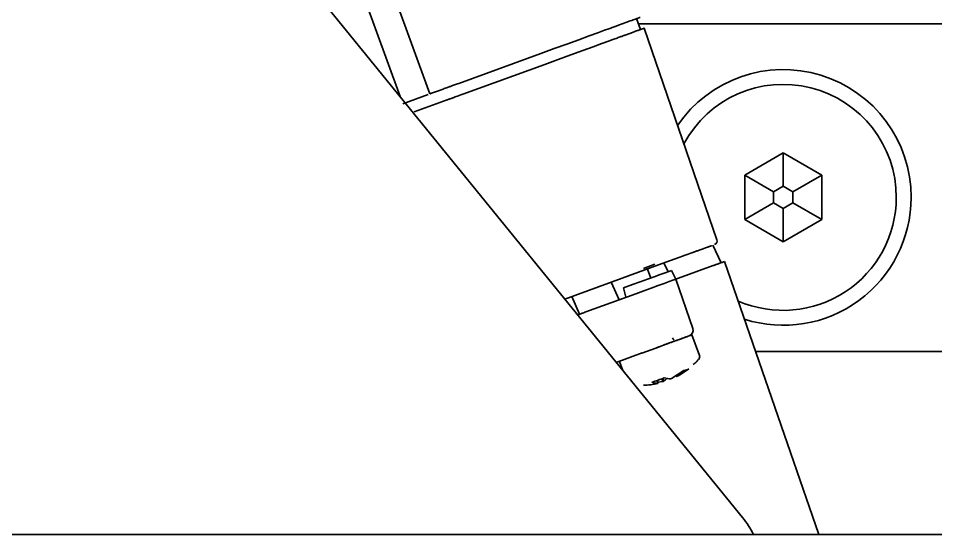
# Paper-space layout 'Blatt1' of a CAD drawing. Header units: millimetres. Extents: x 0 to 1189, y 0 to 841.
# Drawn here: x 426.52 to 436.04, y 637.13 to 642.49 of the extents above; entities that cross this region are included whole.
import ezdxf

# ---------------------------------------------------------------- set-up
doc = ezdxf.new("R2010")
doc.units = ezdxf.units.MM

psp = doc.layouts.new('Blatt1')

# ---------------------------------------------------------------- linework, layer by layer
at = {"color": 7, "linetype": 'Continuous', "lineweight": 35}
for p, q in [((424.5712, 648.9443), (434.0326, 637.3102)), ((428.7363, 647.3448), (430.7885, 641.7067)), ((430.4789, 641.68), (428.4544, 647.2422)), ((432.821, 642.4465), (432.867, 642.4632)), ((432.9742, 642.3745), (432.9331, 642.4873)), ((432.821, 642.4465), (432.7459, 642.4191)), ((466.0062, 642.4324), (432.9531, 642.4324)), ((433.7674, 640.1936), (433.0118, 642.3882)), ((432.908, 642.3504), (432.862, 642.3337)), ((431.9398, 642.1257), (431.088, 641.8157)), ((431.9809, 642.013), (431.1291, 641.7029)), ((431.0096, 641.7872), (431.0018, 641.7843)), ((430.7701, 641.7), (430.5066, 641.6041)), ((430.9666, 641.6438), (430.6252, 641.5196)), ((431.0507, 641.6744), (431.0429, 641.6716)), ((434.4562, 641.0943), (434.0562, 640.8633)), ((434.8561, 640.8633), (434.4562, 641.0943)), ((434.4562, 640.7479), (434.4562, 641.0943)), ((434.0562, 640.8633), (434.0562, 640.4015)), ((434.0562, 640.8633), (434.3562, 640.6901)), ((434.5562, 640.6901), (434.8561, 640.8633)), ((434.8561, 640.4015), (434.8561, 640.8633)), ((434.4562, 640.7479), (434.3562, 640.6901)), ((434.5562, 640.6901), (434.4562, 640.7479)), ((434.3562, 640.6901), (434.3562, 640.5747)), ((434.5562, 640.5747), (434.5562, 640.6901)), ((434.0562, 640.4015), (434.3562, 640.5747)), ((434.3562, 640.5747), (434.4562, 640.5169)), ((434.4562, 640.5169), (434.5562, 640.5747)), ((434.5562, 640.5747), (434.8561, 640.4015)), ((434.4562, 640.1705), (434.4562, 640.5169)), ((434.0562, 640.4015), (434.4562, 640.1705)), ((434.4562, 640.1705), (434.8561, 640.4015)), ((433.6589, 640.1123), (433.613, 640.0956)), ((433.81, 639.9544), (433.7251, 640.1364)), ((433.5191, 640.0614), (433.4394, 640.0324)), ((433.1222, 639.9382), (433.0048, 639.8955)), ((433.0804, 639.7953), (433.0462, 639.8893)), ((433.2601, 639.8607), (433.2177, 639.9517)), ((433.7269, 639.9242), (433.3683, 639.7937)), ((434.824, 637.1324), (433.8476, 639.9681)), ((432.7856, 639.7944), (432.189, 639.5773)), ((433.3401, 639.7834), (433.2977, 639.8744)), ((432.7531, 639.5698), (432.6683, 639.7517)), ((432.6703, 639.7525), (432.6788, 639.7291)), ((432.8925, 639.7269), (432.7973, 639.6923)), ((433.3401, 639.7834), (433.5163, 639.2718)), ((432.2626, 639.604), (432.3425, 639.4203)), ((432.9267, 639.6329), (432.4083, 639.4443)), ((432.7973, 639.6923), (432.8233, 639.5953)), ((432.3554, 639.425), (432.3225, 639.413)), ((433.5862, 638.9904), (433.5077, 639.2059)), ((442.1533, 639.0324), (434.1698, 639.0324)), ((432.9904, 639.0176), (432.7232, 638.9204)), ((432.7568, 638.93), (432.7905, 638.8376)), ((433.1968, 638.7514), (433.2076, 638.7217)), ((433.2167, 638.725), (433.2057, 638.7551)), ((433.2972, 638.7543), (433.4239, 638.8353)), ((433.1489, 638.7323), (433.1592, 638.704)), ((433.2076, 638.7217), (433.1553, 638.7149)), ((417.1562, 637.1324), (436.2921, 637.1324))]:
    psp.add_line(p, q, dxfattribs=at)
at = {"color": 7, "linetype": 'Continuous', "lineweight": 35, "flags": 128}
for points in [[(432.867, 642.4632), (432.8829, 642.469), (432.8974, 642.4743), (432.9101, 642.4789), (432.9209, 642.4828), (432.9297, 642.486), (432.9362, 642.4884), (432.9403, 642.4899), (432.9421, 642.4905)], [(432.6667, 642.3903), (432.6461, 642.3828), (432.6005, 642.3662), (432.5314, 642.3411), (432.4412, 642.3082), (432.3331, 642.2689), (432.2106, 642.2243), (432.078, 642.176), (431.9398, 642.1257)], [(432.7459, 642.4191), (432.7384, 642.4164), (432.7302, 642.4134), (432.7213, 642.4102), (432.7118, 642.4067), (432.7016, 642.403), (432.6906, 642.399), (432.679, 642.3948), (432.6667, 642.3903)], [(432.9461, 642.3643), (432.9584, 642.3688), (432.9672, 642.372), (432.9724, 642.3739), (432.9742, 642.3745)], [(433.0118, 642.3882), (433.01, 642.3875), (433.0046, 642.3856), (432.9956, 642.3823), (432.9831, 642.3778)], [(432.7077, 642.2775), (432.6872, 642.27), (432.6415, 642.2534), (432.5725, 642.2283), (432.4823, 642.1955), (432.3741, 642.1561), (432.2516, 642.1115), (432.119, 642.0633), (431.9809, 642.013)], [(432.7869, 642.3064), (432.7794, 642.3036), (432.7712, 642.3007), (432.7624, 642.2974), (432.7528, 642.294), (432.7426, 642.2902), (432.7316, 642.2862), (432.72, 642.282), (432.7077, 642.2775)], [(431.088, 641.8157), (431.0762, 641.8114), (431.0646, 641.8072), (431.0533, 641.8031), (431.0427, 641.7992), (431.0329, 641.7957), (431.024, 641.7924), (431.0162, 641.7896), (431.0096, 641.7872)], [(430.7927, 641.7082), (430.793, 641.7083), (430.7986, 641.7104), (430.806, 641.7131), (430.815, 641.7164), (430.8253, 641.7201), (430.8363, 641.7241), (430.8477, 641.7283)], [(430.8477, 641.7283), (430.8575, 641.7318), (430.8672, 641.7353), (430.8769, 641.7389), (430.8866, 641.7424), (430.8963, 641.7459), (430.9061, 641.7495), (430.9158, 641.753), (430.9255, 641.7566)], [(430.9255, 641.7566), (430.9371, 641.7608), (430.9484, 641.7649), (430.9593, 641.7689), (430.9696, 641.7726), (430.9791, 641.7761), (430.9878, 641.7792), (430.9954, 641.782), (431.0018, 641.7843)], [(431.0507, 641.6744), (431.0618, 641.6785), (431.0759, 641.6836), (431.0922, 641.6895), (431.1102, 641.6961), (431.1291, 641.7029)], [(431.0429, 641.6716), (431.0352, 641.6688), (431.0286, 641.6664)], [(433.6589, 640.1123), (433.6723, 640.1171), (433.6878, 640.1228), (433.6976, 640.1264), (433.7017, 640.1279)], [(433.4394, 640.0324), (433.3835, 640.012), (433.2366, 639.9586), (433.0209, 639.8801), (432.7856, 639.7944)], [(433.7269, 639.9242), (433.734, 639.9268), (433.7558, 639.9347), (433.772, 639.9406), (433.7823, 639.9443), (433.7866, 639.9459)], [(433.2977, 639.8744), (433.2899, 639.8716), (433.2669, 639.8632), (433.2294, 639.8495), (433.179, 639.8312), (433.1176, 639.8088), (433.0475, 639.7833), (432.9715, 639.7557), (432.8925, 639.7269)], [(433.3683, 639.7937), (433.3588, 639.7902), (433.3509, 639.7873), (433.345, 639.7852), (433.3414, 639.7839), (433.3401, 639.7834)], [(433.3401, 639.7834), (433.3322, 639.7805), (433.3087, 639.772), (433.2704, 639.7581), (433.219, 639.7393), (433.1564, 639.7165), (433.0849, 639.6905), (433.0073, 639.6623), (432.9267, 639.6329)], [(432.4083, 639.4443), (432.397, 639.4401), (432.386, 639.4361), (432.376, 639.4325), (432.3673, 639.4294), (432.3604, 639.4268), (432.3554, 639.425)], [(433.5077, 639.2059), (433.4791, 639.1955), (433.3977, 639.1658), (433.2757, 639.1215), (433.1319, 639.0691), (432.988, 639.0168), (432.9853, 639.0158)]]:
    psp.add_lwpolyline(points, dxfattribs=at)
at = {"color": 7, "linetype": 'Continuous', "lineweight": 35}
for centre, radius, start, end in [((427.4794, 657.5481), 16.0178, 289.9401, 290.04909), ((434.4562, 640.6324), 1.327, 0.00041, 145.75471), ((434.4562, 640.6324), 1.1728, 0.00027, 151.6143), ((434.4561, 640.6324), 1.1728, 246.54262, 359.99907), ((434.4562, 640.6324), 1.327, 252.37225, 359.99947), ((433.7296, 640.1806), 0.04, 290.02344, 18.99854), ((438.8252, 626.1279), 14.708, 109.93687, 110.03402), ((440.5056, 621.6455), 19.4948, 109.9699, 110.05365), ((433.4596, 639.2522), 0.06, 289.98491, 19.00601), ((433.3438, 639.1888), 0.0401, 200.03714, 240.88459), ((433.5486, 638.9767), 0.04, 318.32553, 19.97508), ((433.1276, 638.8467), 0.1508, 306.19419, 322.06655), ((433.2783, 638.9089), 0.1583, 248.75442, 273.53766), ((433.1549, 639.1319), 0.4036, 289.27464, 290.64314), ((433.2698, 638.9864), 0.2275, 289.45451, 290.48313), ((433.1495, 638.8621), 0.1584, 248.76284, 273.52925), ((432.3158, 641.005), 2.4507, 290.0362, 290.13116), ((431.5445, 643.3033), 4.8741, 289.95086, 290.0639), ((433.2576, 636.6798), 0.9991, 26.94077, 39.12829)]:
    psp.add_arc(centre, radius, start, end, dxfattribs=at)
for points, knots in [([(432.908, 642.3504), (432.9133, 642.3523), (432.9247, 642.3565), (432.9413, 642.3625), (432.9567, 642.3681), (432.9674, 642.3721), (432.975, 642.3748), (432.9794, 642.3764), (432.9823, 642.3775), (432.9831, 642.3778)], [0, 0, 0, 0, 0.20889, 0.455908, 0.663166, 0.824141, 0.886049, 0.966357, 1, 1, 1, 1]), ([(432.7869, 642.3064), (432.7875, 642.3066), (432.7901, 642.3075), (432.7959, 642.3096), (432.8057, 642.3132), (432.8162, 642.317), (432.8289, 642.3216), (432.8435, 642.327), (432.8556, 642.3313), (432.862, 642.3337)], [0, 0, 0, 0, 0.023499, 0.102536, 0.233949, 0.413967, 0.520326, 0.742245, 1, 1, 1, 1]), ([(430.9666, 641.6438), (430.9705, 641.6452), (430.9782, 641.648), (430.9895, 641.6522), (431.0004, 641.6561), (431.0108, 641.6599), (431.0203, 641.6634), (431.0309, 641.6672), (431.0383, 641.6699), (431.0429, 641.6716)], [0, 0, 0, 0, 0.1530899, 0.3027438, 0.4467546, 0.5826394, 0.7082414, 0.8219302, 1, 1, 1, 1]), ([(433.613, 640.0956), (433.6003, 640.091), (433.5779, 640.0828), (433.5491, 640.0723), (433.5305, 640.0655), (433.5216, 640.0623), (433.5191, 640.0614)], [0, 0, 0, 0, 0.404238, 0.716978, 0.920984, 1, 1, 1, 1]), ([(433.7153, 640.1328), (433.7138, 640.1322), (433.7084, 640.1303), (433.6973, 640.1262), (433.68, 640.1199), (433.6665, 640.1151), (433.6589, 640.1123)], [0, 0, 0, 0, 0.079573, 0.283943, 0.594999, 1, 1, 1, 1]), ([(433.8208, 639.9584), (433.8201, 639.9581), (433.8128, 639.9554), (433.7998, 639.9507), (433.7805, 639.9437), (433.7566, 639.935), (433.7382, 639.9283), (433.7269, 639.9242)], [0, 0, 0, 0, 0.022344, 0.234368, 0.414405, 0.638132, 1, 1, 1, 1]), ([(433.4801, 639.1959), (433.4719, 639.1929), (433.4529, 639.186), (433.4189, 639.1736), (433.3748, 639.1575), (433.3204, 639.1377), (433.2384, 639.1079), (433.1746, 639.0847), (433.1319, 639.0691)], [0, 0, 0, 0, 0.070185, 0.163919, 0.29285, 0.450739, 0.631908, 1, 1, 1, 1]), ([(433.522, 638.8994), (433.5337, 638.907), (433.5538, 638.92), (433.5667, 638.9401), (433.572, 638.9485)], [0, 0, 0, 0, 0.581741, 1, 1, 1, 1]), ([(433.4762, 638.8543), (433.4562, 638.8391), (433.4162, 638.8086), (433.3717, 638.7851), (433.3494, 638.7733)], [0, 0, 0, 0, 0.498239, 1, 1, 1, 1]), ([(433.4239, 638.8353), (433.4336, 638.8371), (433.4521, 638.8406), (433.4684, 638.8499), (433.4762, 638.8543)], [0, 0, 0, 0, 0.525659, 1, 1, 1, 1]), ([(433.0921, 638.7145), (433.1138, 638.7208), (433.1579, 638.7335), (433.1998, 638.752), (433.221, 638.7614)], [0, 0, 0, 0, 0.49345, 1, 1, 1, 1]), ([(433.0062, 638.6833), (433.0313, 638.6844), (433.0815, 638.6868), (433.1307, 638.6974), (433.1554, 638.7027)], [0, 0, 0, 0, 0.4982943, 1, 1, 1, 1])]:
    psp.add_open_spline(points, degree=3, knots=knots, dxfattribs=at)

doc.saveas('drawing.dxf')
